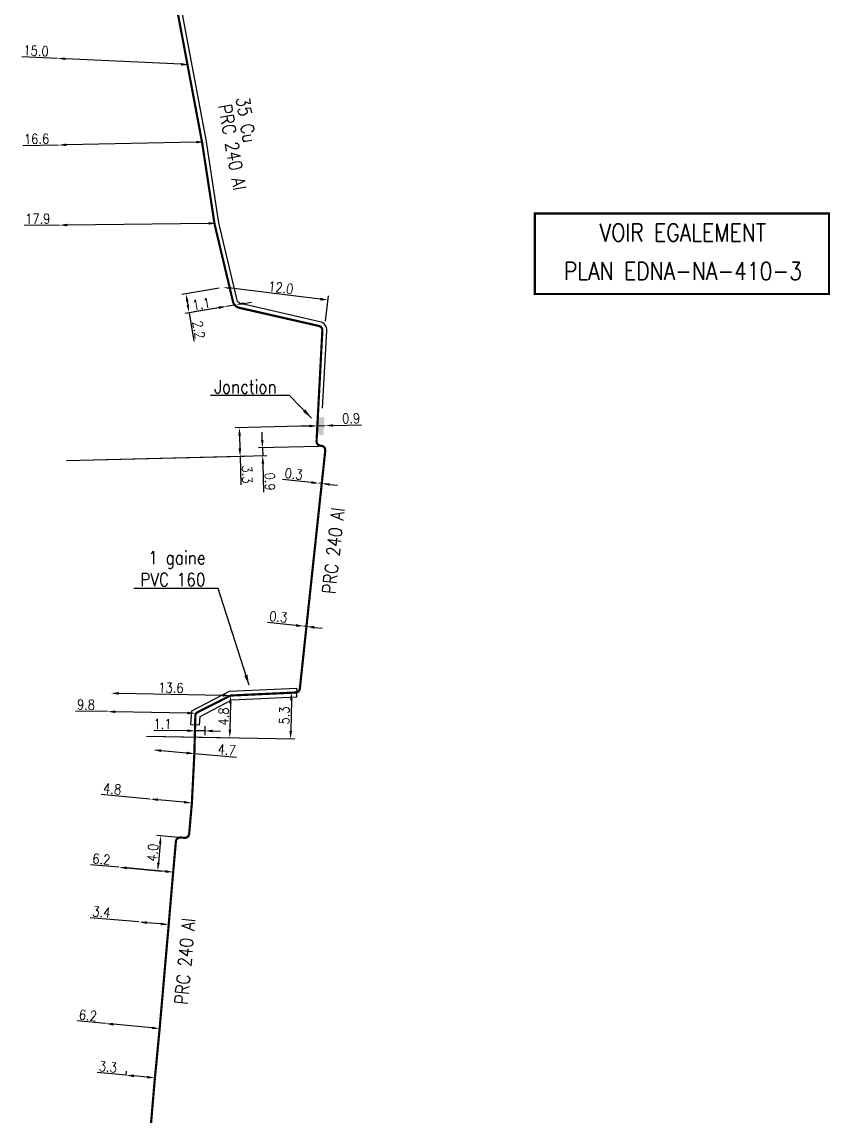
# Model space of a CAD drawing. Header units: millimetres. Extents: x 183999 to 184984, y 126000 to 127000.
# Drawn here: x 184838.7 to 184930.7, y 126502.3 to 126626.9 of the extents above; entities that cross this region are included whole.
import ezdxf
from ezdxf.enums import TextEntityAlignment as Align

# ---------------------------------------------------------------- set-up
doc = ezdxf.new("R2010")
doc.units = ezdxf.units.MM
doc.header["$PDMODE"] = 34
doc.layers.get('0').update_dxf_attribs({"linetype": 'CONTINUOUS'})
doc.layers.get('DEFPOINTS').update_dxf_attribs({"linetype": 'CONTINUOUS'})
for name, color, linetype in [('M_120', 5, 'M_ST_13'), ('M_300', 7, 'CONTINUOUS'), ('M_310', 7, 'M_TERRE'), ('M_400', 7, 'CONTINUOUS'), ('M_900', 7, 'CONTINUOUS')]:
    doc.layers.add(name, color=color, linetype=linetype)
doc.styles.add('M_ROMANS', font='ROMANS.shx', dxfattribs={"width": 0.75})
doc.styles.get("Standard").update_dxf_attribs({"font": 'romans.shx', "width": 0.85})
doc.linetypes.add('M_ST_13', pattern='A,5,-0.3,["oo",Standard,S=1.5,R=0,X=0,Y=-0.5],-3', length=8.3)
doc.linetypes.add('M_TERRE', pattern='A,3,-0.6,[1,EnerGIS.shx,S=0.15,R=0,X=0,Y=-0.65],-1.2', length=4.8)
doc.dimstyles.get("Standard").update_dxf_attribs({"dimtxt": 1.5, "dimasz": 1.2, "dimexe": 0.625, "dimexo": 0.625, "dimgap": 0.25, "dimtad": 1, "dimdec": 1, "dimzin": 0, "dimdsep": 46, "dimtxsty": 'Standard', "dimcen": -0.5, "dimadec": 0, "dimazin": 0, "dimtfac": 1, "dimtdec": 1, "dimtmove": 0, "dimatfit": 3, "dimfxl": 1, "dimtolj": 1, "dimtzin": 0, "dimarcsym": 0})

# ---------------------------------------------------------------- blocks, each defined once
blk = doc.blocks.new('*D179')
at = {"layer": 'DEFPOINTS', "color": 0, "linetype": 'Continuous'}
for p in [(184842.76, 126622.73), (184842.76, 126622.73), (184857.74, 126622)]:
    blk.add_point(p, dxfattribs=at)
at = {"layer": 'M_120', "color": 0, "linetype": 'Continuous', "lineweight": -2}
for p, q in [((184842.76, 126622.73), (184838.71, 126622.92)), ((184856.84, 126622.05), (184843.66, 126622.68))]:
    blk.add_line(p, q, dxfattribs=at)
at = {"layer": 'M_120', "color": 0, "linetype": 'Continuous'}
for points in [[(184843.66, 126622.83), (184843.65, 126622.53), (184842.76, 126622.73)], [(184856.85, 126622.2), (184856.83, 126621.9), (184857.74, 126622)]]:
    blk.add_solid(points, dxfattribs=at)
at = {"layer": 'M_120', "color": 0, "linetype": 'Continuous', "insert": (184840.32, 126623.59), "char_height": 1.125, "attachment_point": 5, "rotation": 357.2401}
blk.add_mtext('\\A1;15.0', dxfattribs=at)
blk = doc.blocks.new('*D180')
at = {"layer": 'DEFPOINTS', "color": 0, "linetype": 'Continuous'}
for p in [(184842.87, 126612.87), (184842.87, 126612.86), (184859.46, 126613.21)]:
    blk.add_point(p, dxfattribs=at)
at = {"layer": 'M_120', "color": 0, "linetype": 'Continuous', "lineweight": -2}
for p, q in [((184842.87, 126612.86), (184838.82, 126612.78)), ((184842.88, 126612.4), (184842.88, 126612.4)), ((184858.56, 126613.19), (184843.77, 126612.88)), ((184859.47, 126612.74), (184859.47, 126612.74))]:
    blk.add_line(p, q, dxfattribs=at)
at = {"layer": 'M_120', "color": 0, "linetype": 'Continuous'}
for points in [[(184843.76, 126613.03), (184843.77, 126612.73), (184842.87, 126612.86)], [(184858.56, 126613.34), (184858.57, 126613.04), (184859.46, 126613.2)]]:
    blk.add_solid(points, dxfattribs=at)
at = {"layer": 'M_120', "color": 0, "linetype": 'Continuous', "insert": (184840.38, 126613.56), "char_height": 1.125, "attachment_point": 5, "rotation": 1.1752}
blk.add_mtext('\\A1;16.6', dxfattribs=at)
blk = doc.blocks.new('*D181')
at = {"layer": 'DEFPOINTS', "color": 0, "linetype": 'Continuous'}
for p in [(184842.98, 126603.74), (184842.98, 126603.74), (184860.88, 126603.95)]:
    blk.add_point(p, dxfattribs=at)
at = {"layer": 'M_120', "color": 0, "linetype": 'Continuous', "lineweight": -2}
for p, q in [((184842.98, 126603.74), (184838.97, 126603.69)), ((184859.98, 126603.94), (184843.88, 126603.75))]:
    blk.add_line(p, q, dxfattribs=at)
at = {"layer": 'M_120', "color": 0, "linetype": 'Continuous'}
for points in [[(184843.88, 126603.9), (184843.88, 126603.6), (184842.98, 126603.74)], [(184859.98, 126604.09), (184859.98, 126603.79), (184860.88, 126603.95)]]:
    blk.add_solid(points, dxfattribs=at)
at = {"layer": 'M_120', "color": 0, "linetype": 'Continuous', "insert": (184840.52, 126604.46), "char_height": 1.125, "attachment_point": 5, "rotation": 0.7}
blk.add_mtext('\\A1;17.9', dxfattribs=at)
blk = doc.blocks.new('*D182')
at = {"layer": 'DEFPOINTS', "color": 0, "linetype": 'Continuous'}
for p in [(184861.63, 126596.65), (184857.39, 126595.93), (184862, 126594.48)]:
    blk.add_point(p, dxfattribs=at)
at = {"layer": 'M_120', "color": 0, "linetype": 'Continuous', "lineweight": -2}
for p, q in [((184861.17, 126596.58), (184856.92, 126595.86)), ((184857.54, 126595.05), (184857.6, 126594.65)), ((184861.54, 126594.41), (184857.29, 126593.69)), ((184857.75, 126593.76), (184858.3, 126590.53))]:
    blk.add_line(p, q, dxfattribs=at)
at = {"layer": 'M_120', "color": 0, "linetype": 'Continuous'}
for points in [[(184857.68, 126595.07), (184857.39, 126595.02), (184857.39, 126595.93)], [(184857.75, 126594.68), (184857.45, 126594.63), (184857.75, 126593.76)]]:
    blk.add_solid(points, dxfattribs=at)
at = {"layer": 'M_120', "color": 0, "linetype": 'Continuous', "insert": (184858.84, 126591.83), "char_height": 1.125, "attachment_point": 5, "rotation": 279.6139}
blk.add_mtext('\\A1;2.2', dxfattribs=at)
blk = doc.blocks.new('*D183')
at = {"layer": 'DEFPOINTS', "color": 0, "linetype": 'Continuous'}
for p in [(184862, 126594.48), (184862, 126594.48), (184863.08, 126594.67)]:
    blk.add_point(p, dxfattribs=at)
at = {"layer": 'M_120', "color": 0, "linetype": 'Continuous', "lineweight": -2}
for p, q in [((184863.97, 126594.82), (184864.86, 126594.97)), ((184861.11, 126594.33), (184858.28, 126593.85)), ((184863.08, 126594.67), (184862, 126594.48))]:
    blk.add_line(p, q, dxfattribs=at)
at = {"layer": 'M_120', "color": 0, "linetype": 'Continuous'}
for points in [[(184863.95, 126594.97), (184864, 126594.67), (184863.08, 126594.67)], [(184861.09, 126594.48), (184861.14, 126594.19), (184862, 126594.48)]]:
    blk.add_solid(points, dxfattribs=at)
at = {"layer": 'M_120', "color": 0, "linetype": 'Continuous', "insert": (184859.13, 126594.76), "char_height": 1.125, "attachment_point": 5, "rotation": 9.6139}
blk.add_mtext('\\A1;1.1', dxfattribs=at)
blk = doc.blocks.new('*D184')
at = {"layer": 'DEFPOINTS', "color": 0, "linetype": 'Continuous'}
for p in [(184861.63, 126596.65), (184861.63, 126596.65), (184873.2, 126592.36)]:
    blk.add_point(p, dxfattribs=at)
at = {"layer": 'M_120', "color": 0, "linetype": 'Continuous', "lineweight": -2}
for p, q in [((184872.65, 126595.32), (184862.53, 126596.55)), ((184873.26, 126592.82), (184873.6, 126595.68))]:
    blk.add_line(p, q, dxfattribs=at)
at = {"layer": 'M_120', "color": 0, "linetype": 'Continuous'}
for points in [[(184862.54, 126596.69), (184862.51, 126596.4), (184861.63, 126596.65)], [(184872.67, 126595.47), (184872.63, 126595.17), (184873.55, 126595.22)]]:
    blk.add_solid(points, dxfattribs=at)
at = {"layer": 'M_120', "color": 0, "linetype": 'Continuous', "insert": (184868.19, 126596.62), "char_height": 1.125, "attachment_point": 5, "rotation": 353.1196}
blk.add_mtext('\\A1;12.0', dxfattribs=at)
blk = doc.blocks.new('*D229')
at = {"layer": 'DEFPOINTS', "color": 0, "linetype": 'Continuous'}
for p in [(184850.53, 126506.49), (184850.57, 126506.95), (184853.81, 126506.19)]:
    blk.add_point(p, dxfattribs=at)
at = {"layer": 'M_120', "color": 0, "linetype": 'Continuous', "lineweight": -2}
for p, q in [((184850.57, 126506.95), (184847.26, 126507.25)), ((184850.57, 126506.96), (184850.61, 126507.41)), ((184852.96, 126506.72), (184851.47, 126506.86)), ((184853.86, 126506.65), (184853.9, 126507.11))]:
    blk.add_line(p, q, dxfattribs=at)
at = {"layer": 'M_120', "color": 0, "linetype": 'Continuous'}
for points in [[(184851.48, 126507.01), (184851.45, 126506.71), (184850.57, 126506.95)], [(184852.97, 126506.87), (184852.95, 126506.58), (184853.86, 126506.64)]]:
    blk.add_solid(points, dxfattribs=at)
at = {"layer": 'M_120', "color": 0, "linetype": 'Continuous', "insert": (184848.51, 126507.89), "char_height": 1.125, "attachment_point": 5, "rotation": 354.7089}
blk.add_mtext('\\A1;3.3', dxfattribs=at)
blk = doc.blocks.new('*D230')
at = {"layer": 'DEFPOINTS', "color": 0, "linetype": 'Continuous'}
for p in [(184848.22, 126512.83), (184848.22, 126512.83), (184854.39, 126512.25)]:
    blk.add_point(p, dxfattribs=at)
at = {"layer": 'M_120', "color": 0, "linetype": 'Continuous', "lineweight": -2}
for p, q in [((184848.22, 126512.83), (184845, 126513.12)), ((184853.5, 126512.34), (184849.11, 126512.74))]:
    blk.add_line(p, q, dxfattribs=at)
at = {"layer": 'M_120', "color": 0, "linetype": 'Continuous'}
for points in [[(184849.13, 126512.89), (184849.1, 126512.59), (184848.22, 126512.83)], [(184853.51, 126512.49), (184853.48, 126512.19), (184854.39, 126512.25)]]:
    blk.add_solid(points, dxfattribs=at)
at = {"layer": 'M_120', "color": 0, "linetype": 'Continuous', "insert": (184846.23, 126513.76), "char_height": 1.125, "attachment_point": 5, "rotation": 354.7089}
blk.add_mtext('\\A1;6.2', dxfattribs=at)
blk = doc.blocks.new('*D231')
at = {"layer": 'DEFPOINTS', "color": 0, "linetype": 'Continuous'}
for p in [(184852.03, 126524.39), (184852.03, 126524.39), (184855.42, 126524.09)]:
    blk.add_point(p, dxfattribs=at)
at = {"layer": 'M_120', "color": 0, "linetype": 'Continuous', "lineweight": -2}
for p, q in [((184852.03, 126524.39), (184846.5, 126524.88)), ((184854.52, 126524.17), (184852.93, 126524.31))]:
    blk.add_line(p, q, dxfattribs=at)
at = {"layer": 'M_120', "color": 0, "linetype": 'Continuous'}
for points in [[(184852.94, 126524.46), (184852.92, 126524.16), (184852.03, 126524.39)], [(184854.54, 126524.32), (184854.51, 126524.02), (184855.42, 126524.09)]]:
    blk.add_solid(points, dxfattribs=at)
at = {"layer": 'M_120', "color": 0, "linetype": 'Continuous', "insert": (184847.77, 126525.52), "char_height": 1.125, "attachment_point": 5, "rotation": 354.9675}
blk.add_mtext('\\A1;3.4', dxfattribs=at)
blk = doc.blocks.new('*D232')
at = {"layer": 'DEFPOINTS', "color": 0, "linetype": 'Continuous'}
for p in [(184849.75, 126530.62), (184849.75, 126530.62), (184855.93, 126530.07)]:
    blk.add_point(p, dxfattribs=at)
at = {"layer": 'M_120', "color": 0, "linetype": 'Continuous', "lineweight": -2}
for p, q in [((184849.75, 126530.62), (184846.53, 126530.91)), ((184855.03, 126530.15), (184850.65, 126530.54))]:
    blk.add_line(p, q, dxfattribs=at)
at = {"layer": 'M_120', "color": 0, "linetype": 'Continuous'}
for points in [[(184850.66, 126530.69), (184850.64, 126530.39), (184849.75, 126530.62)], [(184855.05, 126530.3), (184855.02, 126530), (184855.93, 126530.07)]]:
    blk.add_solid(points, dxfattribs=at)
at = {"layer": 'M_120', "color": 0, "linetype": 'Continuous', "insert": (184847.76, 126531.55), "char_height": 1.125, "attachment_point": 5, "rotation": 354.9073}
blk.add_mtext('\\A1;6.2', dxfattribs=at)
blk = doc.blocks.new('*D233')
at = {"layer": 'DEFPOINTS', "color": 0, "linetype": 'Continuous'}
for p in [(184857, 126533.99), (184849.75, 126530.62), (184854.17, 126530.23)]:
    blk.add_point(p, dxfattribs=at)
at = {"layer": 'M_120', "color": 0, "linetype": 'Continuous', "lineweight": -2}
for p, q in [((184856.53, 126534.03), (184854.06, 126534.25)), ((184854.44, 126533.32), (184854.25, 126531.12)), ((184850.22, 126530.58), (184854.64, 126530.19))]:
    blk.add_line(p, q, dxfattribs=at)
at = {"layer": 'M_120', "color": 0, "linetype": 'Continuous'}
for points in [[(184854.3, 126533.33), (184854.59, 126533.3), (184854.52, 126534.21)], [(184854.1, 126531.14), (184854.4, 126531.11), (184854.17, 126530.23)]]:
    blk.add_solid(points, dxfattribs=at)
at = {"layer": 'M_120', "color": 0, "linetype": 'Continuous', "insert": (184853.6, 126532.29), "char_height": 1.125, "attachment_point": 5, "rotation": 84.9073}
blk.add_mtext('\\A1;4.0', dxfattribs=at)
blk = doc.blocks.new('*D234')
at = {"layer": 'DEFPOINTS', "color": 0, "linetype": 'Continuous'}
for p in [(184853.28, 126538.39), (184853.28, 126538.39), (184858.06, 126537.95)]:
    blk.add_point(p, dxfattribs=at)
at = {"layer": 'M_120', "color": 0, "linetype": 'Continuous', "lineweight": -2}
for p, q in [((184853.28, 126538.39), (184847.75, 126538.91)), ((184853.33, 126538.86), (184853.33, 126538.86)), ((184857.17, 126538.03), (184854.18, 126538.31)), ((184858.11, 126538.42), (184858.11, 126538.42))]:
    blk.add_line(p, q, dxfattribs=at)
at = {"layer": 'M_120', "color": 0, "linetype": 'Continuous'}
for points in [[(184854.19, 126538.46), (184854.17, 126538.16), (184853.28, 126538.39)], [(184857.18, 126538.18), (184857.15, 126537.88), (184858.06, 126537.95)]]:
    blk.add_solid(points, dxfattribs=at)
at = {"layer": 'M_120', "color": 0, "linetype": 'Continuous', "insert": (184849, 126539.54), "char_height": 1.125, "attachment_point": 5, "rotation": 354.7059}
blk.add_mtext('\\A1;4.8', dxfattribs=at)
blk = doc.blocks.new('*D235')
at = {"layer": 'DEFPOINTS', "color": 0, "linetype": 'Continuous'}
for p in [(184853.66, 126543.98), (184853.66, 126543.98), (184858.34, 126543.56)]:
    blk.add_point(p, dxfattribs=at)
at = {"layer": 'M_120', "color": 0, "linetype": 'Continuous', "lineweight": -2}
for p, q in [((184854.55, 126543.9), (184857.44, 126543.64)), ((184858.34, 126543.56), (184863.15, 126543.14))]:
    blk.add_line(p, q, dxfattribs=at)
at = {"layer": 'M_120', "color": 0, "linetype": 'Continuous'}
for points in [[(184854.57, 126544.05), (184854.54, 126543.75), (184853.66, 126543.98)], [(184857.46, 126543.79), (184857.43, 126543.49), (184858.34, 126543.56)]]:
    blk.add_solid(points, dxfattribs=at)
at = {"layer": 'M_120', "color": 0, "linetype": 'Continuous', "insert": (184862.03, 126543.99), "char_height": 1.125, "attachment_point": 5, "rotation": 354.9345}
blk.add_mtext('\\A1;4.7', dxfattribs=at)
blk = doc.blocks.new('*D236')
at = {"layer": 'DEFPOINTS', "color": 0, "linetype": 'Continuous'}
for p in [(184858.44, 126547.16), (184859.54, 126547.15), (184859.53, 126546.15)]:
    blk.add_point(p, dxfattribs=at)
at = {"layer": 'M_120', "color": 0, "linetype": 'Continuous', "lineweight": -2}
for p, q in [((184858.43, 126546.69), (184858.42, 126545.69)), ((184859.53, 126546.68), (184859.52, 126545.68)), ((184857.53, 126546.17), (184853.73, 126546.2)), ((184859.53, 126546.15), (184858.43, 126546.16)), ((184860.43, 126546.14), (184861.33, 126546.13))]:
    blk.add_line(p, q, dxfattribs=at)
at = {"layer": 'M_120', "color": 0, "linetype": 'Continuous'}
for points in [[(184857.53, 126546.32), (184857.53, 126546.02), (184858.43, 126546.16)], [(184860.43, 126546.29), (184860.43, 126545.99), (184859.53, 126546.15)]]:
    blk.add_solid(points, dxfattribs=at)
at = {"layer": 'M_120', "color": 0, "linetype": 'Continuous', "insert": (184854.72, 126546.94), "char_height": 1.125, "attachment_point": 5, "rotation": 359.511}
blk.add_mtext('\\A1;1.1', dxfattribs=at)
blk = doc.blocks.new('*D237')
at = {"layer": 'DEFPOINTS', "color": 0, "linetype": 'Continuous'}
for p in [(184862.46, 126550.18), (184852.44, 126545.57), (184862.37, 126545.38)]:
    blk.add_point(p, dxfattribs=at)
at = {"layer": 'M_120', "color": 0, "linetype": 'Continuous', "lineweight": -2}
for p, q in [((184862.44, 126549.28), (184862.39, 126546.28)), ((184852.91, 126545.56), (184862.84, 126545.37))]:
    blk.add_line(p, q, dxfattribs=at)
at = {"layer": 'M_120', "color": 0, "linetype": 'Continuous'}
for points in [[(184862.29, 126549.28), (184862.59, 126549.27), (184862.46, 126550.18)], [(184862.24, 126546.28), (184862.54, 126546.27), (184862.37, 126545.38)]]:
    blk.add_solid(points, dxfattribs=at)
at = {"layer": 'M_120', "color": 0, "linetype": 'Continuous', "insert": (184861.67, 126547.79), "char_height": 1.125, "attachment_point": 5, "rotation": 88.8821}
blk.add_mtext('\\A1;4.8', dxfattribs=at)
blk = doc.blocks.new('*D238')
at = {"layer": 'DEFPOINTS', "color": 0, "linetype": 'Continuous'}
for p in [(184870, 126550.53), (184852.44, 126545.57), (184869.29, 126545.24)]:
    blk.add_point(p, dxfattribs=at)
at = {"layer": 'M_120', "color": 0, "linetype": 'Continuous', "lineweight": -2}
for p, q in [((184869.53, 126550.54), (184868.92, 126550.55)), ((184869.38, 126549.64), (184869.31, 126546.14)), ((184852.91, 126545.56), (184869.76, 126545.23))]:
    blk.add_line(p, q, dxfattribs=at)
at = {"layer": 'M_120', "color": 0, "linetype": 'Continuous'}
for points in [[(184869.23, 126549.64), (184869.53, 126549.64), (184869.39, 126550.54)], [(184869.16, 126546.14), (184869.46, 126546.14), (184869.29, 126545.24)]]:
    blk.add_solid(points, dxfattribs=at)
at = {"layer": 'M_120', "color": 0, "linetype": 'Continuous', "insert": (184868.59, 126547.91), "char_height": 1.125, "attachment_point": 5, "rotation": 88.8821}
blk.add_mtext('\\A1;5.3', dxfattribs=at)
blk = doc.blocks.new('*D239')
at = {"layer": 'DEFPOINTS', "color": 0, "linetype": 'Continuous'}
for p in [(184870.81, 126558.07), (184870.81, 126558.07), (184871.1, 126558.04)]:
    blk.add_point(p, dxfattribs=at)
at = {"layer": 'M_120', "color": 0, "linetype": 'Continuous', "lineweight": -2}
for p, q in [((184869.91, 126558.16), (184866.65, 126558.51)), ((184871.1, 126558.04), (184870.81, 126558.07)), ((184872, 126557.94), (184872.89, 126557.84))]:
    blk.add_line(p, q, dxfattribs=at)
at = {"layer": 'M_120', "color": 0, "linetype": 'Continuous'}
for points in [[(184869.93, 126558.31), (184869.89, 126558.01), (184870.81, 126558.07)], [(184872.01, 126558.09), (184871.98, 126557.79), (184871.1, 126558.04)]]:
    blk.add_solid(points, dxfattribs=at)
at = {"layer": 'M_120', "color": 0, "linetype": 'Continuous', "insert": (184867.91, 126559.13), "char_height": 1.125, "attachment_point": 5, "rotation": 353.9022}
blk.add_mtext('\\A1;0.3', dxfattribs=at)
blk = doc.blocks.new('*D240')
at = {"layer": 'DEFPOINTS', "color": 0, "linetype": 'Continuous'}
for p in [(184872.54, 126574.34), (184872.54, 126574.34), (184872.84, 126574.31)]:
    blk.add_point(p, dxfattribs=at)
at = {"layer": 'M_120', "color": 0, "linetype": 'Continuous', "lineweight": -2}
for p, q in [((184871.65, 126574.44), (184868.39, 126574.79)), ((184872.84, 126574.31), (184872.54, 126574.34)), ((184873.73, 126574.22), (184874.63, 126574.12))]:
    blk.add_line(p, q, dxfattribs=at)
at = {"layer": 'M_120', "color": 0, "linetype": 'Continuous'}
for points in [[(184871.66, 126574.59), (184871.63, 126574.29), (184872.54, 126574.34)], [(184873.75, 126574.36), (184873.72, 126574.07), (184872.84, 126574.31)]]:
    blk.add_solid(points, dxfattribs=at)
at = {"layer": 'M_120', "color": 0, "linetype": 'Continuous', "insert": (184869.65, 126575.41), "char_height": 1.125, "attachment_point": 5, "rotation": 353.9134}
blk.add_mtext('\\A1;0.3', dxfattribs=at)
blk = doc.blocks.new('*D241')
at = {"layer": 'DEFPOINTS', "color": 0, "linetype": 'Continuous'}
for p in [(184848.86, 126550.44), (184848.86, 126550.44), (184862.46, 126550.18)]:
    blk.add_point(p, dxfattribs=at)
at = {"layer": 'M_120', "color": 0, "linetype": 'Continuous', "lineweight": -2}
blk.add_line((184861.56, 126550.19), (184849.76, 126550.42), dxfattribs=at)
at = {"layer": 'M_120', "color": 0, "linetype": 'Continuous'}
for points in [[(184849.77, 126550.57), (184849.76, 126550.27), (184848.86, 126550.44)], [(184861.56, 126550.34), (184861.56, 126550.04), (184862.46, 126550.18)]]:
    blk.add_solid(points, dxfattribs=at)
at = {"layer": 'M_120', "color": 0, "linetype": 'Continuous', "insert": (184855.68, 126551.06), "char_height": 1.125, "attachment_point": 5, "rotation": 358.8821}
blk.add_mtext('\\A1;13.6', dxfattribs=at)
blk = doc.blocks.new('*D242')
at = {"layer": 'DEFPOINTS', "color": 0, "linetype": 'Continuous'}
for p in [(184872.34, 126580.88), (184843.3, 126576.94), (184863.55, 126577.42)]:
    blk.add_point(p, dxfattribs=at)
at = {"layer": 'M_120', "color": 0, "linetype": 'Continuous', "lineweight": -2}
for p, q in [((184871.87, 126580.87), (184863, 126580.66)), ((184863.49, 126579.77), (184863.52, 126578.32)), ((184843.77, 126576.95), (184864.01, 126577.43)), ((184863.55, 126577.42), (184863.62, 126574.15))]:
    blk.add_line(p, q, dxfattribs=at)
at = {"layer": 'M_120', "color": 0, "linetype": 'Continuous'}
for points in [[(184863.64, 126579.78), (184863.34, 126579.77), (184863.47, 126580.67)], [(184863.67, 126578.33), (184863.37, 126578.32), (184863.55, 126577.42)]]:
    blk.add_solid(points, dxfattribs=at)
at = {"layer": 'M_120', "color": 0, "linetype": 'Continuous', "insert": (184864.35, 126575.35), "char_height": 1.125, "attachment_point": 5, "rotation": 271.3674}
blk.add_mtext('\\A1;3.3', dxfattribs=at)
blk = doc.blocks.new('*D243')
at = {"layer": 'DEFPOINTS', "color": 0, "linetype": 'Continuous'}
for p in [(184872.34, 126580.88), (184873.24, 126580.91), (184873.24, 126580.91)]:
    blk.add_point(p, dxfattribs=at)
at = {"layer": 'M_120', "color": 0, "linetype": 'Continuous', "lineweight": -2}
for p, q in [((184871.44, 126580.86), (184870.54, 126580.84)), ((184872.34, 126580.88), (184873.24, 126580.91)), ((184874.14, 126580.93), (184877.37, 126581))]:
    blk.add_line(p, q, dxfattribs=at)
at = {"layer": 'M_120', "color": 0, "linetype": 'Continuous'}
for points in [[(184871.44, 126581.01), (184871.45, 126580.71), (184872.34, 126580.88)], [(184874.14, 126581.08), (184874.14, 126580.78), (184873.24, 126580.91)]]:
    blk.add_solid(points, dxfattribs=at)
at = {"layer": 'M_120', "color": 0, "linetype": 'Continuous', "insert": (184876.19, 126581.73), "char_height": 1.125, "attachment_point": 5, "rotation": 1.3674}
blk.add_mtext('\\A1;0.9', dxfattribs=at)
blk = doc.blocks.new('*D244')
at = {"layer": 'DEFPOINTS', "color": 0, "linetype": 'Continuous'}
for p in [(184872.99, 126578.55), (184843.3, 126576.94), (184866.12, 126577.48)]:
    blk.add_point(p, dxfattribs=at)
at = {"layer": 'M_120', "color": 0, "linetype": 'Continuous', "lineweight": -2}
for p, q in [((184866.07, 126579.28), (184866.05, 126580.18)), ((184843.77, 126576.95), (184866.59, 126577.5)), ((184872.52, 126578.54), (184865.63, 126578.37)), ((184866.1, 126578.38), (184866.12, 126577.48)), ((184866.14, 126576.59), (184866.22, 126573.35))]:
    blk.add_line(p, q, dxfattribs=at)
at = {"layer": 'M_120', "color": 0, "linetype": 'Continuous'}
for points in [[(184866.22, 126579.29), (184865.92, 126579.28), (184866.1, 126578.38)], [(184866.29, 126576.59), (184865.99, 126576.58), (184866.12, 126577.48)]]:
    blk.add_solid(points, dxfattribs=at)
at = {"layer": 'M_120', "color": 0, "linetype": 'Continuous', "insert": (184866.94, 126574.54), "char_height": 1.125, "attachment_point": 5, "rotation": 271.3674}
blk.add_mtext('\\A1;0.9', dxfattribs=at)
blk = doc.blocks.new('M_300_03')
at = {"color": 0, "linetype": 'Continuous'}
blk.add_solid([(-1, 0.75), (-1, 0), (1, 0.75), (1, 0)], dxfattribs=at)
at = {"color": 0, "linetype": 'Continuous', "style": 'M_ROMANS', "width": 0.75, "flags": 3}
for tag, p in [('DEF_LEG', (0, -4.625)), ('DEF_COUP', (0, -7.125)), ('DEF_TYPE', (0, -9.625))]:
    blk.add_attdef(tag, text='', height=1.2, dxfattribs=at).set_placement(p, align=Align.MIDDLE)
blk = doc.blocks.new('*D265')
at = {"layer": 'DEFPOINTS', "color": 0, "linetype": 'Continuous'}
for p in [(184848.46, 126548.34), (184848.46, 126548.34), (184858.46, 126548.16)]:
    blk.add_point(p, dxfattribs=at)
at = {"layer": 'M_120', "color": 0, "linetype": 'Continuous', "lineweight": -2}
for p, q in [((184848.46, 126548.34), (184844.8, 126548.41)), ((184848.45, 126547.88), (184848.45, 126547.88)), ((184857.56, 126548.18), (184849.36, 126548.33))]:
    blk.add_line(p, q, dxfattribs=at)
at = {"layer": 'M_120', "color": 0, "linetype": 'Continuous'}
for points in [[(184849.36, 126548.48), (184849.36, 126548.18), (184848.46, 126548.34)], [(184857.56, 126548.33), (184857.56, 126548.03), (184858.46, 126548.16)]]:
    blk.add_solid(points, dxfattribs=at)
at = {"layer": 'M_120', "color": 0, "linetype": 'Continuous', "insert": (184846, 126549.14), "char_height": 1.125, "attachment_point": 5, "rotation": 358.9383}
blk.add_mtext('\\A1;9.8', dxfattribs=at)

msp = doc.modelspace()

# ---------------------------------------------------------------- linework, layer by layer
at = {"layer": 'M_120'}
msp.add_lwpolyline([(184854.63, 126637.59, 0.25, 0.25, 0), (184859.22, 126613.17, 0.25, 0.25, -0.008515), (184859.22, 126613.16, 0.25, 0.25, 0), (184860.63, 126603.94, 0.25, 0.25, 0.020429), (184860.64, 126603.88, 0.25, 0.25, 0), (184862.73, 126595.06, 0.25, 0.25, 0.285668), (184863.48, 126594.32, 0.25, 0.25, 0), (184872.52, 126592.26, 0.25, 0.25, -0.367298), (184872.91, 126591.74, 0.25, 0.25, 0), (184872.34, 126580.88, 0.25, 0.25, 0), (184872.34, 126580.88, 0.25, 0.25, 0), (184872.25, 126579.14, 0.25, 0.25, 0.398567), (184872.7, 126578.62, 0.25, 0.25, 0), (184872.8, 126578.61, 0.25, 0.25, -0.414214), (184873.24, 126578.06, 0.25, 0.25, 0), (184872.84, 126574.31, 0.25, 0.25, 0), (184871.1, 126558.04, 0.25, 0.25, 0), (184870.35, 126550.97, 0.25, 0.25, -0.300421), (184870, 126550.54, 0.25, 0.25, -0.062678), (184869.88, 126550.52, 0.25, 0.25, 0), (184862.57, 126550.18, 0.25, 0.25, 0.105371), (184862.37, 126550.13, 0.25, 0.25, 0), (184858.73, 126548.29, 0.25, 0.25, 0.277795), (184858.45, 126547.86, 0.25, 0.25, 0), (184858.44, 126547.25, 0.25, 0.25, 0), (184858.43, 126546.85, 0.25, 0.25, 0), (184858.34, 126543.56, 0.25, 0.25, 0), (184858.06, 126537.95, 0.25, 0.25, 0), (184858.06, 126537.95, 0.25, 0.25, 0), (184857.75, 126534.43, 0.25, 0.25, -0.414214), (184857.21, 126533.97, 0.25, 0.25, 0), (184857.05, 126533.99, 0.25, 0.25, 0), (184856.78, 126534.01, 0.25, 0.25, 0.414214), (184856.24, 126533.56, 0.25, 0.25, 0), (184855.93, 126530.07, 0.25, 0.25, 0), (184855.42, 126524.09, 0.25, 0.25, 0), (184854.39, 126512.25, 0.25, 0.25, 0), (184853.81, 126506.19, 0.25, 0.25, 0), (184852.97, 126496.3, 0.25, 0.25, 0)], format="xyseb", dxfattribs=at)
at = {"layer": 'M_310', "flags": 128}
msp.add_lwpolyline([(184872.91, 126582.89), (184873.41, 126591.71, 0.367298), (184872.64, 126592.74), (184863.59, 126594.81, -0.285668), (184863.22, 126595.18), (184861.13, 126603.99, -0.020429), (184861.12, 126604.01), (184859.71, 126613.24, 0.008515), (184859.71, 126613.26), (184855.12, 126637.68, -0.441957), (184855.57, 126638.27), (184862.13, 126638.88, -0.460451), (184862.68, 126638.35), (184862.48, 126635.3)], format="xyb", dxfattribs=at)
at = {"layer": 'M_400', "color": 7, "linetype": 'CONTINUOUS'}
for p, q in [((184858.05, 126548.43), (184862.33, 126550.67)), ((184862.33, 126550.67), (184869.98, 126551.03)), ((184869.98, 126551.03), (184870, 126550.53)), ((184870.02, 126550.03), (184870, 126550.53)), ((184859.01, 126547.8), (184862.6, 126549.68)), ((184862.6, 126549.68), (184870.02, 126550.03)), ((184857.93, 126546.89), (184858.05, 126548.43)), ((184858.93, 126546.81), (184859.01, 126547.8)), ((184857.93, 126546.89), (184858.43, 126546.85)), ((184858.93, 126546.81), (184858.43, 126546.85))]:
    msp.add_line(p, q, dxfattribs=at)
at = {"layer": 'M_900', "const_width": 0.25}
msp.add_lwpolyline([(184897.09, 126605.06), (184930.58, 126605.06), (184930.58, 126595.9), (184897.09, 126595.9)], close=True, dxfattribs=at)

# ---------------------------------------------------------------- block references
at = {"layer": 'M_300', "rotation": 266.9899526535921}
msp.add_blockref('M_300_03', (184872.34, 126580.88), dxfattribs=at)

# ---------------------------------------------------------------- texts
at = {"layer": 'M_120', "width": 0.85}
for rotation, p in [(280.119, (184862.66, 126612.6)), (83.9124, (184874.17, 126566.68)), (85.0343, (184857.27, 126519.93))]:
    msp.add_text('PRC 240 Al', height=1.5, rotation=rotation, dxfattribs=at).set_placement(p, align=Align.MIDDLE)
at = {"layer": 'M_300', "insert": (184867.71, 126585.33), "char_height": 1.5, "attachment_point": 6}
msp.add_mtext('Jonction', dxfattribs=at)
at = {"layer": 'M_310', "width": 0.85}
msp.add_text('35 Cu', height=1.5, rotation=279.0736, dxfattribs=at).set_placement((184864.24, 126615.71), align=Align.MIDDLE)
at = {"layer": 'M_400', "insert": (184859.61, 126564.62), "char_height": 1.5, "attachment_point": 6}
msp.add_mtext('1 gaine\\PPVC 160 ', dxfattribs=at)
at = {"layer": 'M_900', "width": 0.85}
for s, p in [('VOIR EGALEMENT', (184913.95, 126601.89)), ('PLAN EDNA-NA-410-3', (184913.95, 126597.51))]:
    msp.add_text(s, height=2, dxfattribs=at).set_placement(p, align=Align.CENTER)

# ---------------------------------------------------------------- dimensions: what is measured, and where the dimension line sits
at = {"layer": 'M_120', "linetype": 'Continuous'}
for base, p1, p2, angle, picture, middle in [((184842.76, 126622.73), (184857.74, 126622), (184842.76, 126622.73), 357.2401, '*D179', (184840.28, 126622.85)), ((184842.87, 126612.86), (184859.46, 126613.21), (184842.87, 126612.87), 1.1752, '*D180', (184840.39, 126612.81)), ((184842.98, 126603.74), (184860.88, 126603.95), (184842.98, 126603.74), 0.7, '*D181', (184840.53, 126603.71)), ((184861.63, 126596.65), (184873.2, 126592.36), (184861.63, 126596.65), 353.1196, '*D184', (184868.1, 126595.87)), ((184857.39, 126595.93), (184862, 126594.48), (184861.63, 126596.65), 279.6139, '*D182', (184858.1, 126591.7)), ((184862, 126594.48), (184863.08, 126594.67), (184862, 126594.48), 9.6139, '*D183', (184859.25, 126594.02)), ((184873.24, 126580.91), (184872.34, 126580.88), (184873.24, 126580.91), 181.3674, '*D243', (184876.21, 126580.98)), ((184863.55, 126577.42), (184872.34, 126580.88), (184843.3, 126576.94), 91.3674, '*D242', (184863.6, 126575.33)), ((184866.12, 126577.48), (184872.99, 126578.55), (184843.3, 126576.94), 91.3674, '*D244', (184866.19, 126574.52)), ((184872.54, 126574.34), (184872.84, 126574.31), (184872.54, 126574.34), 353.9134, '*D240', (184869.57, 126574.66)), ((184870.81, 126558.07), (184871.1, 126558.04), (184870.81, 126558.07), 353.9022, '*D239', (184867.83, 126558.38)), ((184848.86, 126550.44), (184862.46, 126550.18), (184848.86, 126550.44), 358.8821, '*D241', (184855.66, 126550.31)), ((184869.29, 126545.24), (184870, 126550.53), (184852.44, 126545.57), 88.8821, '*D238', (184869.34, 126547.89)), ((184862.37, 126545.38), (184862.46, 126550.18), (184852.44, 126545.57), 88.8821, '*D237', (184862.41, 126547.78)), ((184859.53, 126546.15), (184858.44, 126547.16), (184859.54, 126547.15), 179.511, '*D236', (184854.71, 126546.19)), ((184853.66, 126543.98), (184858.34, 126543.56), (184853.66, 126543.98), 354.9345, '*D235', (184861.97, 126543.24)), ((184853.28, 126538.39), (184858.06, 126537.95), (184853.28, 126538.39), 354.7059, '*D234', (184848.93, 126538.8)), ((184854.17, 126530.23), (184857, 126533.99), (184849.75, 126530.62), 84.9073, '*D233', (184854.35, 126532.22)), ((184849.75, 126530.62), (184855.93, 126530.07), (184849.75, 126530.62), 354.9073, '*D232', (184847.7, 126530.81)), ((184852.03, 126524.39), (184855.42, 126524.09), (184852.03, 126524.39), 354.9675, '*D231', (184847.71, 126524.77)), ((184848.22, 126512.83), (184854.39, 126512.25), (184848.22, 126512.83), 354.7089, '*D230', (184846.16, 126513.02)), ((184850.57, 126506.95), (184853.81, 126506.19), (184850.53, 126506.49), 354.7089, '*D229', (184848.44, 126507.14))]:
    dim = msp.add_linear_dim(base=base, p1=p1, p2=p2, angle=angle, dimstyle='Standard', override={"dimscale": 0.75}, dxfattribs=at)
    dim.commit()
    dim.dimension.update_dxf_attribs({"geometry": picture, "text_midpoint": middle, "dimtype": 160})
dim = msp.add_linear_dim(base=(184848.46, 126548.34), p1=(184858.46, 126548.16), p2=(184848.46, 126548.34), angle=358.9383, text='9.8', dimstyle='Standard', override={"dimscale": 0.75}, dxfattribs=at)
dim.commit()
dim.dimension.update_dxf_attribs({"geometry": '*D265', "text_midpoint": (184845.98, 126548.39), "dimtype": 160})

# ---------------------------------------------------------------- leaders
at = {"layer": 'M_300', "annotation_type": 0, "has_hookline": 1, "hookline_direction": 1, "text_width": 7.53}
msp.add_leader([(184871.69, 126581.76), (184869.16, 126584.33), (184867.96, 126584.33)], dimstyle='Standard', dxfattribs=at)
at = {"layer": 'M_400', "annotation_type": 0, "has_hookline": 1, "hookline_direction": 1, "text_width": 8.14}
msp.add_leader([(184864.57, 126551.35), (184861.06, 126562.37), (184859.86, 126562.37)], dimstyle='Standard', dxfattribs=at)

doc.saveas('drawing.dxf')
